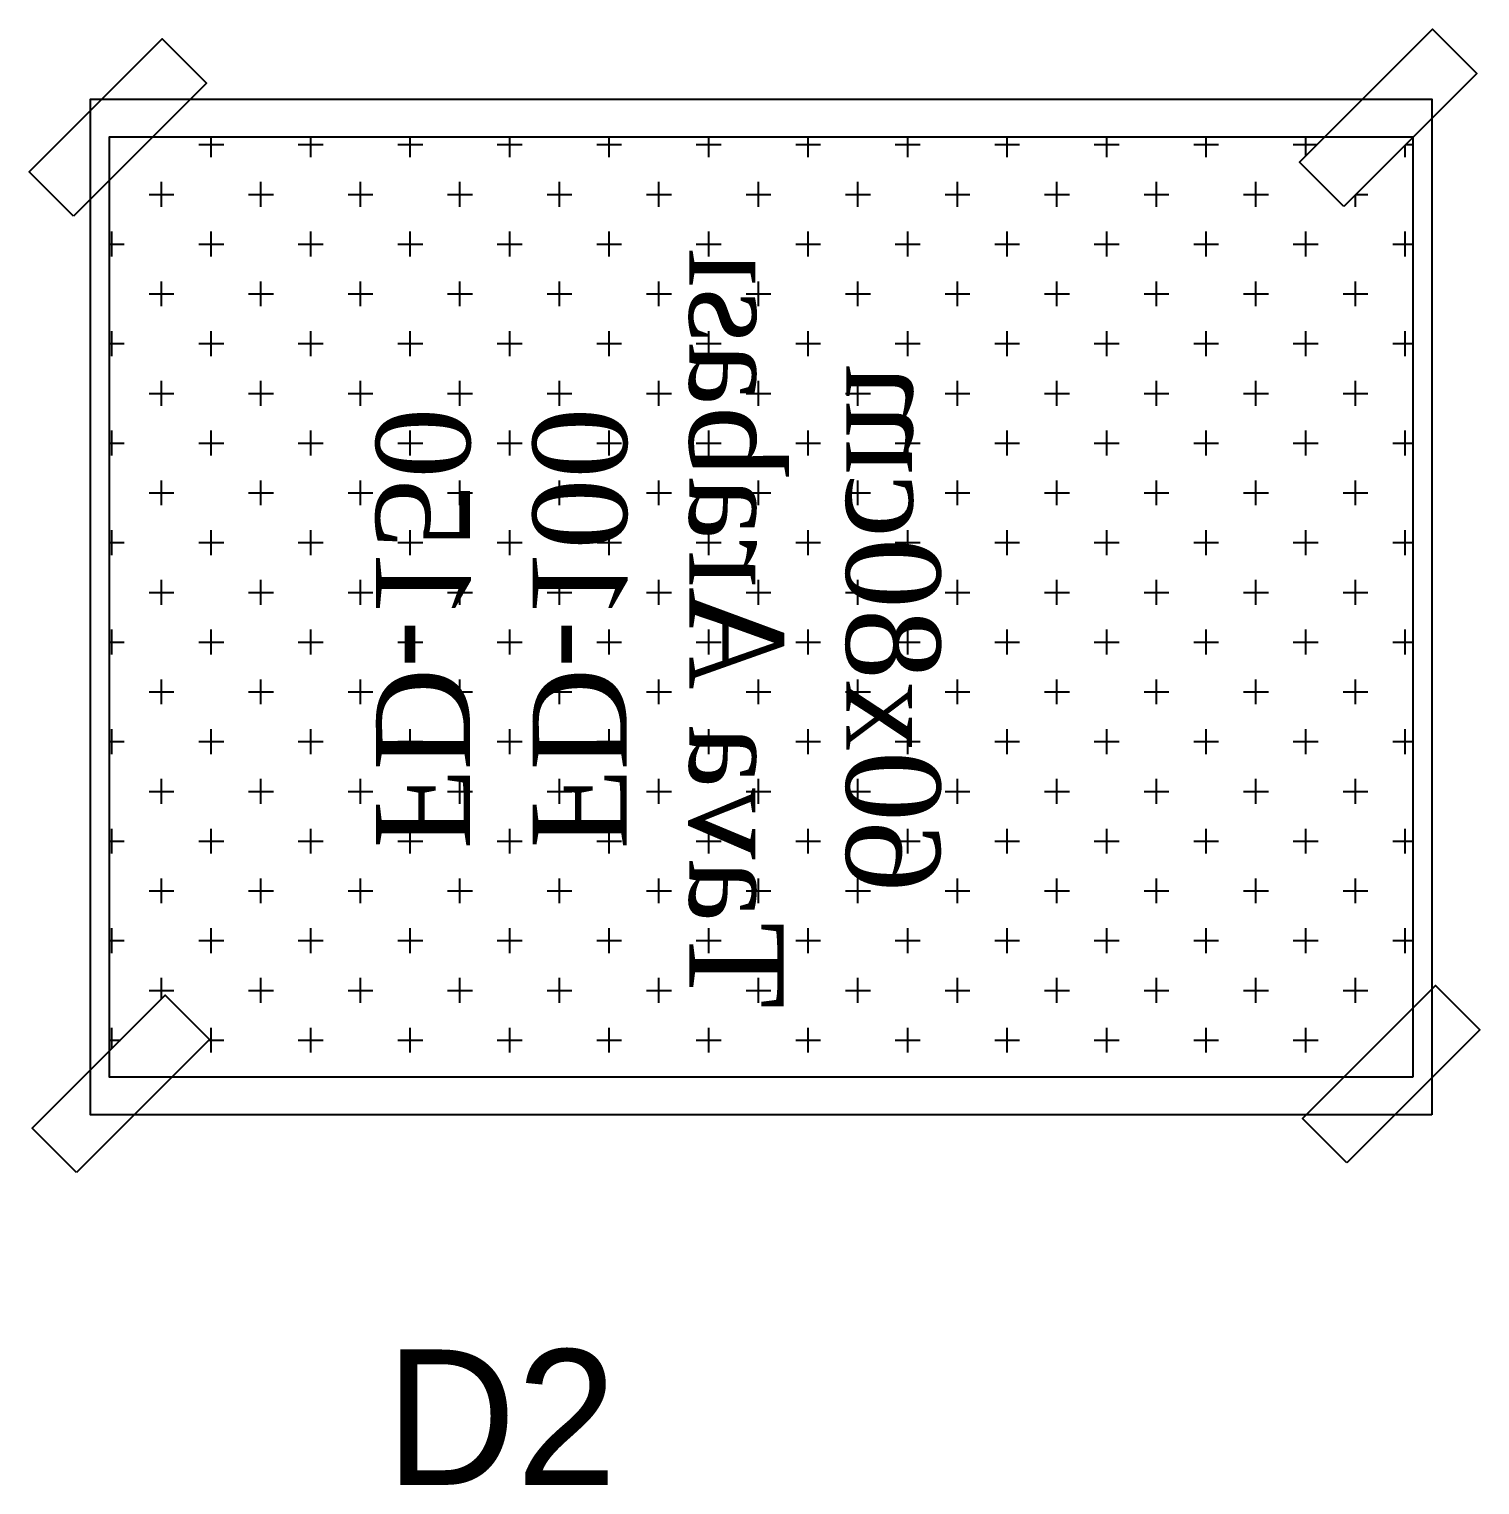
# Model space of a CAD drawing. Header units: millimetres. Extents: x 7703 to 14147, y -5820 to 95.
# Drawn here: x 12712.3 to 12804.9, y -4280.5 to -4187.6 of the extents above; entities that cross this region are included whole.
import ezdxf
from ezdxf.enums import TextEntityAlignment as Align

# ---------------------------------------------------------------- set-up
doc = ezdxf.new("R2010")
doc.units = ezdxf.units.MM
doc.layers.add('__AILELER', color=40, linetype='Continuous')
doc.layers.add('FIRIN_EKIPMAN', color=252, linetype='Continuous')
doc.layers.add('Layer5', color=33, linetype='Continuous', lineweight=15)
doc.styles.get("Standard").update_dxf_attribs({"font": 'stylu.ttf', "height": 10})
doc.styles.add('TAKSİM', font='GOTHIC.TTF', dxfattribs={"height": 20})

# ---------------------------------------------------------------- blocks, each defined once
blk = doc.blocks.new('FD 100-150 ARABASI')
at = {"layer": 'FIRIN_EKIPMAN'}
h = blk.add_hatch(dxfattribs=at)
h.set_pattern_fill('CROSS', color=256, scale=5, style=0)
h.set_pattern_definition([(0, (714.11, -14.413), (31.75, 31.75), [15.875, -47.625]), (90, (722.046, -22.35), (-31.75, 31.75), [15.875, -47.625])])
h.paths.add_polyline_path([(14870.7, 7516.88), (14826.7, 7472.88), (14826.7, 6724.91), (14850.59, 6748.8), (14878.88, 6720.52), (14843.24, 6684.88), (15399, 6684.88), (15426.7, 6712.58), (15426.7, 7460.55), (15410.62, 7444.47), (15382.33, 7472.76), (15426.46, 7516.88)])
h.paths.add_polyline_path([(14863.01, 7230.17), (15362.89, 7230.17), (15362.89, 6837.62), (14863.01, 6837.62)], flags=24)
at = {"layer": '__AILELER'}
for points in [[(14802.7, 7528.88), (14802.7, 6672.88), (15450.7, 6672.88), (15450.7, 7528.88)], [(14826.7, 7516.88), (14826.7, 6684.88), (15426.7, 6684.88), (15426.7, 7516.88)]]:
    blk.add_lwpolyline(points, close=True, dxfattribs=at)
at = {"layer": 'FIRIN_EKIPMAN'}
for points in [[(14771.99, 7474.74), (14800.27, 7446.46), (14885.13, 7531.31), (14856.84, 7559.59)], [(15382.33, 7472.76), (15410.62, 7444.47), (15495.47, 7529.32), (15467.19, 7557.61)], [(14765.74, 6663.95), (14794.02, 6635.66), (14878.88, 6720.52), (14850.59, 6748.8)], [(15376.08, 6661.96), (15404.37, 6633.68), (15489.22, 6718.53), (15460.94, 6746.82)]]:
    blk.add_lwpolyline(points, close=True, dxfattribs=at)
at = {"layer": 'Layer5', "insert": (15112.95, 7215.17), "char_height": 60, "width": 2922.0621, "attachment_point": 2}
blk.add_mtext('{\\fTimes New Roman|b0|i0|c162|p18;60x80cm \\PTava Arabası\\PFD-100\\PFD-150}', dxfattribs=at)

msp = doc.modelspace()

# ---------------------------------------------------------------- block references
at = {"xscale": -0.09999999999854481, "yscale": 0.09999999999854481, "zscale": 0.09999999999854481, "rotation": 270}
msp.add_blockref('FD 100-150 ARABASI', (12048.964, -5737.171), dxfattribs=at)

# ---------------------------------------------------------------- texts
at = {"style": 'TAKSİM'}
msp.add_text('D2', height=8.64, dxfattribs=at).set_placement((12742.458, -4280.525), align=Align.CENTER)

doc.saveas('drawing.dxf')
